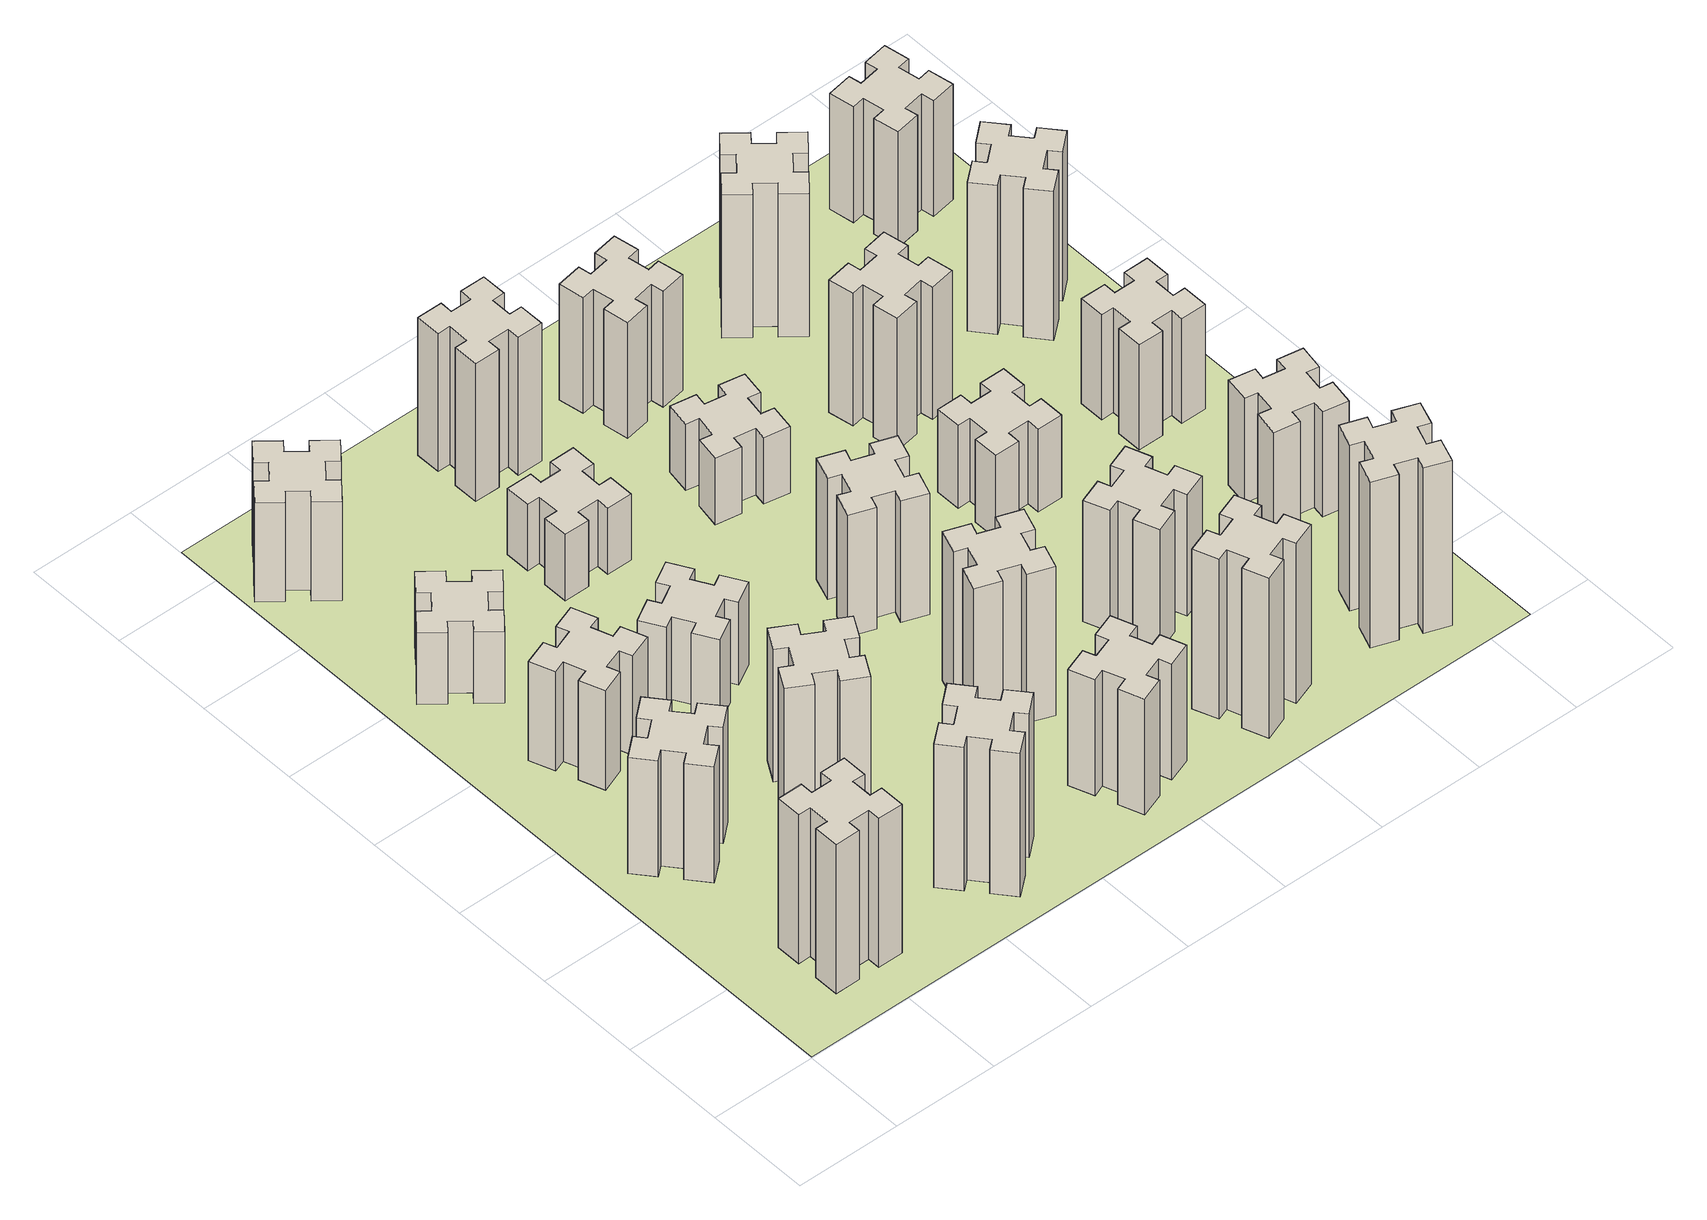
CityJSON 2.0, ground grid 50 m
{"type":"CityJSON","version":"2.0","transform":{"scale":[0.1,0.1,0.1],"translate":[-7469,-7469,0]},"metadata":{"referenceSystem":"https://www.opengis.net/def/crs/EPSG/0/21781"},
"CityObjects":{
"building1":{"type":"Building","attributes":{"class":"1000","function":"1000","usage":"1000","yearOfConstruction":2016,"roofType":"1000","measuredHeight":81,"storeysAboveGround":30,"storeysBelowGround":0},"geometry":[{"type":"Solid","lod":"1","boundaries":[[[[0,1,2,3,4,5,6,7,8,9,10,11,12,13,14,15,16,17,18,19]],[[17,16,20,21]],[[16,15,22,20]],[[15,14,23,22]],[[14,13,24,23]],[[13,12,25,24]],[[12,11,26,25]],[[11,10,27,26]],[[10,9,28,27]],[[9,8,29,28]],[[8,7,30,29]],[[7,6,31,30]],[[6,5,32,31]],[[5,4,33,32]],[[4,3,34,33]],[[3,2,35,34]],[[2,1,36,35]],[[1,0,37,36]],[[0,19,38,37]],[[19,18,39,38]],[[18,17,21,39]],[[24,25,26,27,28,29,30,31,32,33,34,35,36,37,38,39,21,20,22,23]]]]}]},
"building2":{"type":"Building","attributes":{"class":"1000","function":"1000","usage":"1000","yearOfConstruction":2016,"roofType":"1000","measuredHeight":63,"storeysAboveGround":30,"storeysBelowGround":0},"geometry":[{"type":"Solid","lod":"1","boundaries":[[[[40,41,42,43,44,45,46,47,48,49,50,51,52,53,54,55,56,57,58,59]],[[57,56,60,61]],[[56,55,62,60]],[[55,54,63,62]],[[54,53,64,63]],[[53,52,65,64]],[[52,51,66,65]],[[51,50,67,66]],[[50,49,68,67]],[[49,48,69,68]],[[48,47,70,69]],[[47,46,71,70]],[[46,45,72,71]],[[45,44,73,72]],[[44,43,74,73]],[[43,42,75,74]],[[42,41,76,75]],[[41,40,77,76]],[[40,59,78,77]],[[59,58,79,78]],[[58,57,61,79]],[[64,65,66,67,68,69,70,71,72,73,74,75,76,77,78,79,61,60,62,63]]]]}]},
"building3":{"type":"Building","attributes":{"class":"1000","function":"1000","usage":"1000","yearOfConstruction":2016,"roofType":"1000","measuredHeight":54,"storeysAboveGround":30,"storeysBelowGround":0},"geometry":[{"type":"Solid","lod":"1","boundaries":[[[[80,81,82,83,84,85,86,87,88,89,90,91,92,93,94,95,96,97,98,99]],[[97,96,100,101]],[[96,95,102,100]],[[95,94,103,102]],[[94,93,104,103]],[[93,92,105,104]],[[92,91,106,105]],[[91,90,107,106]],[[90,89,108,107]],[[89,88,109,108]],[[88,87,110,109]],[[87,86,111,110]],[[86,85,112,111]],[[85,84,113,112]],[[84,83,114,113]],[[83,82,115,114]],[[82,81,116,115]],[[81,80,117,116]],[[80,99,118,117]],[[99,98,119,118]],[[98,97,101,119]],[[104,105,106,107,108,109,110,111,112,113,114,115,116,117,118,119,101,100,102,103]]]]}]},
"building4":{"type":"Building","attributes":{"class":"1000","function":"1000","usage":"1000","yearOfConstruction":2016,"roofType":"1000","measuredHeight":39,"storeysAboveGround":30,"storeysBelowGround":0},"geometry":[{"type":"Solid","lod":"1","boundaries":[[[[120,121,122,123,124,125,126,127,128,129,130,131,132,133,134,135,136,137,138,139]],[[137,136,140,141]],[[136,135,142,140]],[[135,134,143,142]],[[134,133,144,143]],[[133,132,145,144]],[[132,131,146,145]],[[131,130,147,146]],[[130,129,148,147]],[[129,128,149,148]],[[128,127,150,149]],[[127,126,151,150]],[[126,125,152,151]],[[125,124,153,152]],[[124,123,154,153]],[[123,122,155,154]],[[122,121,156,155]],[[121,120,157,156]],[[120,139,158,157]],[[139,138,159,158]],[[138,137,141,159]],[[144,145,146,147,148,149,150,151,152,153,154,155,156,157,158,159,141,140,142,143]]]]}]},
"building5":{"type":"Building","attributes":{"class":"1000","function":"1000","usage":"1000","yearOfConstruction":2016,"roofType":"1000","measuredHeight":54,"storeysAboveGround":30,"storeysBelowGround":0},"geometry":[{"type":"Solid","lod":"1","boundaries":[[[[160,161,162,163,164,165,166,167,168,169,170,171,172,173,174,175,176,177,178,179]],[[177,176,180,181]],[[176,175,182,180]],[[175,174,183,182]],[[174,173,184,183]],[[173,172,185,184]],[[172,171,186,185]],[[171,170,187,186]],[[170,169,188,187]],[[169,168,189,188]],[[168,167,190,189]],[[167,166,191,190]],[[166,165,192,191]],[[165,164,193,192]],[[164,163,194,193]],[[163,162,195,194]],[[162,161,196,195]],[[161,160,197,196]],[[160,179,198,197]],[[179,178,199,198]],[[178,177,181,199]],[[184,185,186,187,188,189,190,191,192,193,194,195,196,197,198,199,181,180,182,183]]]]}]},
"building6":{"type":"Building","attributes":{"class":"1000","function":"1000","usage":"1000","yearOfConstruction":2016,"roofType":"1000","measuredHeight":78,"storeysAboveGround":30,"storeysBelowGround":0},"geometry":[{"type":"Solid","lod":"1","boundaries":[[[[200,201,202,203,204,205,206,207,208,209,210,211,212,213,214,215,216,217,218,219]],[[217,216,220,221]],[[216,215,222,220]],[[215,214,223,222]],[[214,213,224,223]],[[213,212,225,224]],[[212,211,226,225]],[[211,210,227,226]],[[210,209,228,227]],[[209,208,229,228]],[[208,207,230,229]],[[207,206,231,230]],[[206,205,232,231]],[[205,204,233,232]],[[204,203,234,233]],[[203,202,235,234]],[[202,201,236,235]],[[201,200,237,236]],[[200,219,238,237]],[[219,218,239,238]],[[218,217,221,239]],[[224,225,226,227,228,229,230,231,232,233,234,235,236,237,238,239,221,220,222,223]]]]}]},
"building7":{"type":"Building","attributes":{"class":"1000","function":"1000","usage":"1000","yearOfConstruction":2016,"roofType":"1000","measuredHeight":72,"storeysAboveGround":30,"storeysBelowGround":0},"geometry":[{"type":"Solid","lod":"1","boundaries":[[[[240,241,242,243,244,245,246,247,248,249,250,251,252,253,254,255,256,257,258,259]],[[257,256,260,261]],[[256,255,262,260]],[[255,254,263,262]],[[254,253,264,263]],[[253,252,265,264]],[[252,251,266,265]],[[251,250,267,266]],[[250,249,268,267]],[[249,248,269,268]],[[248,247,270,269]],[[247,246,271,270]],[[246,245,272,271]],[[245,244,273,272]],[[244,243,274,273]],[[243,242,275,274]],[[242,241,276,275]],[[241,240,277,276]],[[240,259,278,277]],[[259,258,279,278]],[[258,257,261,279]],[[264,265,266,267,268,269,270,271,272,273,274,275,276,277,278,279,261,260,262,263]]]]}]},
"building8":{"type":"Building","attributes":{"class":"1000","function":"1000","usage":"1000","yearOfConstruction":2016,"roofType":"1000","measuredHeight":45,"storeysAboveGround":30,"storeysBelowGround":0},"geometry":[{"type":"Solid","lod":"1","boundaries":[[[[280,281,282,283,284,285,286,287,288,289,290,291,292,293,294,295,296,297,298,299]],[[297,296,300,301]],[[296,295,302,300]],[[295,294,303,302]],[[294,293,304,303]],[[293,292,305,304]],[[292,291,306,305]],[[291,290,307,306]],[[290,289,308,307]],[[289,288,309,308]],[[288,287,310,309]],[[287,286,311,310]],[[286,285,312,311]],[[285,284,313,312]],[[284,283,314,313]],[[283,282,315,314]],[[282,281,316,315]],[[281,280,317,316]],[[280,299,318,317]],[[299,298,319,318]],[[298,297,301,319]],[[304,305,306,307,308,309,310,311,312,313,314,315,316,317,318,319,301,300,302,303]]]]}]},
"building9":{"type":"Building","attributes":{"class":"1000","function":"1000","usage":"1000","yearOfConstruction":2016,"roofType":"1000","measuredHeight":36,"storeysAboveGround":30,"storeysBelowGround":0},"geometry":[{"type":"Solid","lod":"1","boundaries":[[[[320,321,322,323,324,325,326,327,328,329,330,331,332,333,334,335,336,337,338,339]],[[337,336,340,341]],[[336,335,342,340]],[[335,334,343,342]],[[334,333,344,343]],[[333,332,345,344]],[[332,331,346,345]],[[331,330,347,346]],[[330,329,348,347]],[[329,328,349,348]],[[328,327,350,349]],[[327,326,351,350]],[[326,325,352,351]],[[325,324,353,352]],[[324,323,354,353]],[[323,322,355,354]],[[322,321,356,355]],[[321,320,357,356]],[[320,339,358,357]],[[339,338,359,358]],[[338,337,341,359]],[[344,345,346,347,348,349,350,351,352,353,354,355,356,357,358,359,341,340,342,343]]]]}]},
"building10":{"type":"Building","attributes":{"class":"1000","function":"1000","usage":"1000","yearOfConstruction":2016,"roofType":"1000","measuredHeight":63,"storeysAboveGround":30,"storeysBelowGround":0},"geometry":[{"type":"Solid","lod":"1","boundaries":[[[[360,361,362,363,364,365,366,367,368,369,370,371,372,373,374,375,376,377,378,379]],[[377,376,380,381]],[[376,375,382,380]],[[375,374,383,382]],[[374,373,384,383]],[[373,372,385,384]],[[372,371,386,385]],[[371,370,387,386]],[[370,369,388,387]],[[369,368,389,388]],[[368,367,390,389]],[[367,366,391,390]],[[366,365,392,391]],[[365,364,393,392]],[[364,363,394,393]],[[363,362,395,394]],[[362,361,396,395]],[[361,360,397,396]],[[360,379,398,397]],[[379,378,399,398]],[[378,377,381,399]],[[384,385,386,387,388,389,390,391,392,393,394,395,396,397,398,399,381,380,382,383]]]]}]},
"building11":{"type":"Building","attributes":{"class":"1000","function":"1000","usage":"1000","yearOfConstruction":2016,"roofType":"1000","measuredHeight":81,"storeysAboveGround":30,"storeysBelowGround":0},"geometry":[{"type":"Solid","lod":"1","boundaries":[[[[400,401,402,403,404,405,406,407,408,409,410,411,412,413,414,415,416,417,418,419]],[[417,416,420,421]],[[416,415,422,420]],[[415,414,423,422]],[[414,413,424,423]],[[413,412,425,424]],[[412,411,426,425]],[[411,410,427,426]],[[410,409,428,427]],[[409,408,429,428]],[[408,407,430,429]],[[407,406,431,430]],[[406,405,432,431]],[[405,404,433,432]],[[404,403,434,433]],[[403,402,435,434]],[[402,401,436,435]],[[401,400,437,436]],[[400,419,438,437]],[[419,418,439,438]],[[418,417,421,439]],[[424,425,426,427,428,429,430,431,432,433,434,435,436,437,438,439,421,420,422,423]]]]}]},
"building12":{"type":"Building","attributes":{"class":"1000","function":"1000","usage":"1000","yearOfConstruction":2016,"roofType":"1000","measuredHeight":75,"storeysAboveGround":30,"storeysBelowGround":0},"geometry":[{"type":"Solid","lod":"1","boundaries":[[[[440,441,442,443,444,445,446,447,448,449,450,451,452,453,454,455,456,457,458,459]],[[457,456,460,461]],[[456,455,462,460]],[[455,454,463,462]],[[454,453,464,463]],[[453,452,465,464]],[[452,451,466,465]],[[451,450,467,466]],[[450,449,468,467]],[[449,448,469,468]],[[448,447,470,469]],[[447,446,471,470]],[[446,445,472,471]],[[445,444,473,472]],[[444,443,474,473]],[[443,442,475,474]],[[442,441,476,475]],[[441,440,477,476]],[[440,459,478,477]],[[459,458,479,478]],[[458,457,461,479]],[[464,465,466,467,468,469,470,471,472,473,474,475,476,477,478,479,461,460,462,463]]]]}]},
"building13":{"type":"Building","attributes":{"class":"1000","function":"1000","usage":"1000","yearOfConstruction":2016,"roofType":"1000","measuredHeight":66,"storeysAboveGround":30,"storeysBelowGround":0},"geometry":[{"type":"Solid","lod":"1","boundaries":[[[[480,481,482,483,484,485,486,487,488,489,490,491,492,493,494,495,496,497,498,499]],[[497,496,500,501]],[[496,495,502,500]],[[495,494,503,502]],[[494,493,504,503]],[[493,492,505,504]],[[492,491,506,505]],[[491,490,507,506]],[[490,489,508,507]],[[489,488,509,508]],[[488,487,510,509]],[[487,486,511,510]],[[486,485,512,511]],[[485,484,513,512]],[[484,483,514,513]],[[483,482,515,514]],[[482,481,516,515]],[[481,480,517,516]],[[480,499,518,517]],[[499,498,519,518]],[[498,497,501,519]],[[504,505,506,507,508,509,510,511,512,513,514,515,516,517,518,519,501,500,502,503]]]]}]},
"building14":{"type":"Building","attributes":{"class":"1000","function":"1000","usage":"1000","yearOfConstruction":2016,"roofType":"1000","measuredHeight":36,"storeysAboveGround":30,"storeysBelowGround":0},"geometry":[{"type":"Solid","lod":"1","boundaries":[[[[520,521,522,523,524,525,526,527,528,529,530,531,532,533,534,535,536,537,538,539]],[[537,536,540,541]],[[536,535,542,540]],[[535,534,543,542]],[[534,533,544,543]],[[533,532,545,544]],[[532,531,546,545]],[[531,530,547,546]],[[530,529,548,547]],[[529,528,549,548]],[[528,527,550,549]],[[527,526,551,550]],[[526,525,552,551]],[[525,524,553,552]],[[524,523,554,553]],[[523,522,555,554]],[[522,521,556,555]],[[521,520,557,556]],[[520,539,558,557]],[[539,538,559,558]],[[538,537,541,559]],[[544,545,546,547,548,549,550,551,552,553,554,555,556,557,558,559,541,540,542,543]]]]}]},
"building15":{"type":"Building","attributes":{"class":"1000","function":"1000","usage":"1000","yearOfConstruction":2016,"roofType":"1000","measuredHeight":87,"storeysAboveGround":30,"storeysBelowGround":0},"geometry":[{"type":"Solid","lod":"1","boundaries":[[[[560,561,562,563,564,565,566,567,568,569,570,571,572,573,574,575,576,577,578,579]],[[577,576,580,581]],[[576,575,582,580]],[[575,574,583,582]],[[574,573,584,583]],[[573,572,585,584]],[[572,571,586,585]],[[571,570,587,586]],[[570,569,588,587]],[[569,568,589,588]],[[568,567,590,589]],[[567,566,591,590]],[[566,565,592,591]],[[565,564,593,592]],[[564,563,594,593]],[[563,562,595,594]],[[562,561,596,595]],[[561,560,597,596]],[[560,579,598,597]],[[579,578,599,598]],[[578,577,581,599]],[[584,585,586,587,588,589,590,591,592,593,594,595,596,597,598,599,581,580,582,583]]]]}]},
"building16":{"type":"Building","attributes":{"class":"1000","function":"1000","usage":"1000","yearOfConstruction":2016,"roofType":"1000","measuredHeight":63,"storeysAboveGround":30,"storeysBelowGround":0},"geometry":[{"type":"Solid","lod":"1","boundaries":[[[[600,601,602,603,604,605,606,607,608,609,610,611,612,613,614,615,616,617,618,619]],[[617,616,620,621]],[[616,615,622,620]],[[615,614,623,622]],[[614,613,624,623]],[[613,612,625,624]],[[612,611,626,625]],[[611,610,627,626]],[[610,609,628,627]],[[609,608,629,628]],[[608,607,630,629]],[[607,606,631,630]],[[606,605,632,631]],[[605,604,633,632]],[[604,603,634,633]],[[603,602,635,634]],[[602,601,636,635]],[[601,600,637,636]],[[600,619,638,637]],[[619,618,639,638]],[[618,617,621,639]],[[624,625,626,627,628,629,630,631,632,633,634,635,636,637,638,639,621,620,622,623]]]]}]},
"building17":{"type":"Building","attributes":{"class":"1000","function":"1000","usage":"1000","yearOfConstruction":2016,"roofType":"1000","measuredHeight":66,"storeysAboveGround":30,"storeysBelowGround":0},"geometry":[{"type":"Solid","lod":"1","boundaries":[[[[640,641,642,643,644,645,646,647,648,649,650,651,652,653,654,655,656,657,658,659]],[[657,656,660,661]],[[656,655,662,660]],[[655,654,663,662]],[[654,653,664,663]],[[653,652,665,664]],[[652,651,666,665]],[[651,650,667,666]],[[650,649,668,667]],[[649,648,669,668]],[[648,647,670,669]],[[647,646,671,670]],[[646,645,672,671]],[[645,644,673,672]],[[644,643,674,673]],[[643,642,675,674]],[[642,641,676,675]],[[641,640,677,676]],[[640,659,678,677]],[[659,658,679,678]],[[658,657,661,679]],[[664,665,666,667,668,669,670,671,672,673,674,675,676,677,678,679,661,660,662,663]]]]}]},
"building18":{"type":"Building","attributes":{"class":"1000","function":"1000","usage":"1000","yearOfConstruction":2016,"roofType":"1000","measuredHeight":45,"storeysAboveGround":30,"storeysBelowGround":0},"geometry":[{"type":"Solid","lod":"1","boundaries":[[[[680,681,682,683,684,685,686,687,688,689,690,691,692,693,694,695,696,697,698,699]],[[697,696,700,701]],[[696,695,702,700]],[[695,694,703,702]],[[694,693,704,703]],[[693,692,705,704]],[[692,691,706,705]],[[691,690,707,706]],[[690,689,708,707]],[[689,688,709,708]],[[688,687,710,709]],[[687,686,711,710]],[[686,685,712,711]],[[685,684,713,712]],[[684,683,714,713]],[[683,682,715,714]],[[682,681,716,715]],[[681,680,717,716]],[[680,699,718,717]],[[699,698,719,718]],[[698,697,701,719]],[[704,705,706,707,708,709,710,711,712,713,714,715,716,717,718,719,701,700,702,703]]]]}]},
"building19":{"type":"Building","attributes":{"class":"1000","function":"1000","usage":"1000","yearOfConstruction":2016,"roofType":"1000","measuredHeight":72,"storeysAboveGround":30,"storeysBelowGround":0},"geometry":[{"type":"Solid","lod":"1","boundaries":[[[[720,721,722,723,724,725,726,727,728,729,730,731,732,733,734,735,736,737,738,739]],[[737,736,740,741]],[[736,735,742,740]],[[735,734,743,742]],[[734,733,744,743]],[[733,732,745,744]],[[732,731,746,745]],[[731,730,747,746]],[[730,729,748,747]],[[729,728,749,748]],[[728,727,750,749]],[[727,726,751,750]],[[726,725,752,751]],[[725,724,753,752]],[[724,723,754,753]],[[723,722,755,754]],[[722,721,756,755]],[[721,720,757,756]],[[720,739,758,757]],[[739,738,759,758]],[[738,737,741,759]],[[744,745,746,747,748,749,750,751,752,753,754,755,756,757,758,759,741,740,742,743]]]]}]},
"building20":{"type":"Building","attributes":{"class":"1000","function":"1000","usage":"1000","yearOfConstruction":2016,"roofType":"1000","measuredHeight":90,"storeysAboveGround":30,"storeysBelowGround":0},"geometry":[{"type":"Solid","lod":"1","boundaries":[[[[760,761,762,763,764,765,766,767,768,769,770,771,772,773,774,775,776,777,778,779]],[[777,776,780,781]],[[776,775,782,780]],[[775,774,783,782]],[[774,773,784,783]],[[773,772,785,784]],[[772,771,786,785]],[[771,770,787,786]],[[770,769,788,787]],[[769,768,789,788]],[[768,767,790,789]],[[767,766,791,790]],[[766,765,792,791]],[[765,764,793,792]],[[764,763,794,793]],[[763,762,795,794]],[[762,761,796,795]],[[761,760,797,796]],[[760,779,798,797]],[[779,778,799,798]],[[778,777,781,799]],[[784,785,786,787,788,789,790,791,792,793,794,795,796,797,798,799,781,780,782,783]]]]}]},
"building21":{"type":"Building","attributes":{"class":"1000","function":"1000","usage":"1000","yearOfConstruction":2016,"roofType":"1000","measuredHeight":78,"storeysAboveGround":30,"storeysBelowGround":0},"geometry":[{"type":"Solid","lod":"1","boundaries":[[[[800,801,802,803,804,805,806,807,808,809,810,811,812,813,814,815,816,817,818,819]],[[817,816,820,821]],[[816,815,822,820]],[[815,814,823,822]],[[814,813,824,823]],[[813,812,825,824]],[[812,811,826,825]],[[811,810,827,826]],[[810,809,828,827]],[[809,808,829,828]],[[808,807,830,829]],[[807,806,831,830]],[[806,805,832,831]],[[805,804,833,832]],[[804,803,834,833]],[[803,802,835,834]],[[802,801,836,835]],[[801,800,837,836]],[[800,819,838,837]],[[819,818,839,838]],[[818,817,821,839]],[[824,825,826,827,828,829,830,831,832,833,834,835,836,837,838,839,821,820,822,823]]]]}]},
"building22":{"type":"Building","attributes":{"class":"1000","function":"1000","usage":"1000","yearOfConstruction":2016,"roofType":"1000","measuredHeight":57,"storeysAboveGround":30,"storeysBelowGround":0},"geometry":[{"type":"Solid","lod":"1","boundaries":[[[[840,841,842,843,844,845,846,847,848,849,850,851,852,853,854,855,856,857,858,859]],[[857,856,860,861]],[[856,855,862,860]],[[855,854,863,862]],[[854,853,864,863]],[[853,852,865,864]],[[852,851,866,865]],[[851,850,867,866]],[[850,849,868,867]],[[849,848,869,868]],[[848,847,870,869]],[[847,846,871,870]],[[846,845,872,871]],[[845,844,873,872]],[[844,843,874,873]],[[843,842,875,874]],[[842,841,876,875]],[[841,840,877,876]],[[840,859,878,877]],[[859,858,879,878]],[[858,857,861,879]],[[864,865,866,867,868,869,870,871,872,873,874,875,876,877,878,879,861,860,862,863]]]]}]},
"building23":{"type":"Building","attributes":{"class":"1000","function":"1000","usage":"1000","yearOfConstruction":2016,"roofType":"1000","measuredHeight":57,"storeysAboveGround":30,"storeysBelowGround":0},"geometry":[{"type":"Solid","lod":"1","boundaries":[[[[880,881,882,883,884,885,886,887,888,889,890,891,892,893,894,895,896,897,898,899]],[[897,896,900,901]],[[896,895,902,900]],[[895,894,903,902]],[[894,893,904,903]],[[893,892,905,904]],[[892,891,906,905]],[[891,890,907,906]],[[890,889,908,907]],[[889,888,909,908]],[[888,887,910,909]],[[887,886,911,910]],[[886,885,912,911]],[[885,884,913,912]],[[884,883,914,913]],[[883,882,915,914]],[[882,881,916,915]],[[881,880,917,916]],[[880,899,918,917]],[[899,898,919,918]],[[898,897,901,919]],[[904,905,906,907,908,909,910,911,912,913,914,915,916,917,918,919,901,900,902,903]]]]}]},
"building24":{"type":"Building","attributes":{"class":"1000","function":"1000","usage":"1000","yearOfConstruction":2016,"roofType":"1000","measuredHeight":81,"storeysAboveGround":30,"storeysBelowGround":0},"geometry":[{"type":"Solid","lod":"1","boundaries":[[[[920,921,922,923,924,925,926,927,928,929,930,931,932,933,934,935,936,937,938,939]],[[937,936,940,941]],[[936,935,942,940]],[[935,934,943,942]],[[934,933,944,943]],[[933,932,945,944]],[[932,931,946,945]],[[931,930,947,946]],[[930,929,948,947]],[[929,928,949,948]],[[928,927,950,949]],[[927,926,951,950]],[[926,925,952,951]],[[925,924,953,952]],[[924,923,954,953]],[[923,922,955,954]],[[922,921,956,955]],[[921,920,957,956]],[[920,939,958,957]],[[939,938,959,958]],[[938,937,941,959]],[[944,945,946,947,948,949,950,951,952,953,954,955,956,957,958,959,941,940,942,943]]]]}]},
"building25":{"type":"Building","attributes":{"class":"1000","function":"1000","usage":"1000","yearOfConstruction":2016,"roofType":"1000","measuredHeight":63,"storeysAboveGround":30,"storeysBelowGround":0},"geometry":[{"type":"Solid","lod":"1","boundaries":[[[[960,961,962,963,964,965,966,967,968,969,970,971,972,973,974,975,976,977,978,979]],[[977,976,980,981]],[[976,975,982,980]],[[975,974,983,982]],[[974,973,984,983]],[[973,972,985,984]],[[972,971,986,985]],[[971,970,987,986]],[[970,969,988,987]],[[969,968,989,988]],[[968,967,990,989]],[[967,966,991,990]],[[966,965,992,991]],[[965,964,993,992]],[[964,963,994,993]],[[963,962,995,994]],[[962,961,996,995]],[[961,960,997,996]],[[960,979,998,997]],[[979,978,999,998]],[[978,977,981,999]],[[984,985,986,987,988,989,990,991,992,993,994,995,996,997,998,999,981,980,982,983]]]]}]},
"landuse1":{"type":"LandUse","attributes":{"name":"plot1","function":"1010"},"geometry":[{"type":"MultiSurface","lod":"1","boundaries":[[[1000,1001,1002,1003]]]}]}
},
"vertices":[
[585,325,0],[585,425,0],[645,425,0],[645,545,0],[525,545,0],[525,485,0],[425,485,0],[425,545,0],[305,545,0],[305,425,0],[365,425,0],[365,325,0],[305,325,0],[305,205,0],[425,205,0],[425,265,0],[525,265,0],[525,205,0],[645,205,0],[645,325,0],[525,265,810],[525,205,810],[425,265,810],[425,205,810],[305,205,810],[305,325,810],[365,325,810],[365,425,810],[305,425,810],[305,545,810],[425,545,810],[425,485,810],[525,485,810],[525,545,810],[645,545,810],[645,425,810],[585,425,810],[585,325,810],[645,325,810],[645,205,810],
[343,1332,0],[266,1267,0],[228,1313,0],[136,1236,0],[213,1144,0],[259,1183,0],[323,1106,0],[277,1068,0],[354,976,0],[446,1053,0],[408,1099,0],[484,1163,0],[523,1117,0],[615,1194,0],[538,1286,0],[492,1248,0],[427,1324,0],[473,1363,0],[396,1455,0],[304,1378,0],[427,1324,630],[473,1363,630],[492,1248,630],[538,1286,630],[615,1194,630],[523,1117,630],[484,1163,630],[408,1099,630],[446,1053,630],[354,976,630],[277,1068,630],[323,1106,630],[259,1183,630],[213,1144,630],[136,1236,630],[228,1313,630],[266,1267,630],[343,1332,630],[304,1378,630],[396,1455,630],
[355,1865,0],[389,1771,0],[333,1750,0],[374,1637,0],[487,1679,0],[466,1735,0],[560,1769,0],[580,1713,0],[693,1754,0],[652,1867,0],[596,1846,0],[562,1940,0],[618,1960,0],[577,2073,0],[464,2032,0],[485,1976,0],[391,1942,0],[370,1998,0],[257,1957,0],[299,1844,0],[391,1942,540],[370,1998,540],[485,1976,540],[464,2032,540],[577,2073,540],[618,1960,540],[562,1940,540],[596,1846,540],[652,1867,540],[693,1754,540],[580,1713,540],[560,1769,540],[466,1735,540],[487,1679,540],[374,1637,540],[333,1750,540],[389,1771,540],[355,1865,540],[299,1844,540],[257,1957,540],
[427,2386,0],[492,2463,0],[538,2424,0],[615,2516,0],[523,2593,0],[484,2547,0],[408,2612,0],[446,2658,0],[354,2735,0],[277,2643,0],[323,2604,0],[259,2528,0],[213,2566,0],[136,2474,0],[228,2397,0],[266,2443,0],[343,2379,0],[304,2333,0],[396,2256,0],[473,2348,0],[343,2379,390],[304,2333,390],[266,2443,390],[228,2397,390],[136,2474,390],[213,2566,390],[259,2528,390],[323,2604,390],[277,2643,390],[354,2735,390],[446,2658,390],[408,2612,390],[484,2547,390],[523,2593,390],[615,2516,390],[538,2424,390],[492,2463,390],[427,2386,390],[473,2348,390],[396,2256,390],
[166,3283,0],[243,3219,0],[204,3173,0],[296,3096,0],[373,3188,0],[327,3226,0],[392,3303,0],[438,3264,0],[515,3356,0],[423,3433,0],[384,3387,0],[308,3452,0],[346,3498,0],[254,3575,0],[177,3483,0],[223,3444,0],[159,3368,0],[113,3406,0],[36,3314,0],[128,3237,0],[159,3368,540],[113,3406,540],[223,3444,540],[177,3483,540],[254,3575,540],[346,3498,540],[308,3452,540],[384,3387,540],[423,3433,540],[515,3356,540],[438,3264,540],[392,3303,540],[327,3226,540],[373,3188,540],[296,3096,540],[204,3173,540],[243,3219,540],[166,3283,540],[128,3237,540],[36,3314,540],
[1332,408,0],[1267,484,0],[1313,523,0],[1236,615,0],[1144,538,0],[1183,492,0],[1106,427,0],[1068,473,0],[976,396,0],[1053,304,0],[1099,343,0],[1163,266,0],[1117,228,0],[1194,136,0],[1286,213,0],[1248,259,0],[1324,323,0],[1363,277,0],[1455,354,0],[1378,446,0],[1324,323,780],[1363,277,780],[1248,259,780],[1286,213,780],[1194,136,780],[1117,228,780],[1163,266,780],[1099,343,780],[1053,304,780],[976,396,780],[1068,473,780],[1106,427,780],[1183,492,780],[1144,538,780],[1236,615,780],[1313,523,780],[1267,484,780],[1332,408,780],[1378,446,780],[1455,354,780],
[1086,1017,0],[1136,1104,0],[1188,1074,0],[1248,1178,0],[1144,1238,0],[1114,1186,0],[1027,1236,0],[1057,1288,0],[953,1348,0],[893,1244,0],[945,1214,0],[895,1127,0],[843,1157,0],[783,1053,0],[887,993,0],[917,1045,0],[1004,995,0],[974,943,0],[1078,883,0],[1138,987,0],[1004,995,720],[974,943,720],[917,1045,720],[887,993,720],[783,1053,720],[843,1157,720],[895,1127,720],[945,1214,720],[893,1244,720],[953,1348,720],[1057,1288,720],[1027,1236,720],[1114,1186,720],[1144,1238,720],[1248,1178,720],[1188,1074,720],[1136,1104,720],[1086,1017,720],[1138,987,720],[1078,883,720],
[1136,1867,0],[1086,1954,0],[1138,1984,0],[1078,2088,0],[974,2028,0],[1004,1976,0],[917,1926,0],[887,1978,0],[783,1918,0],[843,1814,0],[895,1844,0],[945,1757,0],[893,1727,0],[953,1623,0],[1057,1683,0],[1027,1735,0],[1114,1785,0],[1144,1733,0],[1248,1793,0],[1188,1897,0],[1114,1785,450],[1144,1733,450],[1027,1735,450],[1057,1683,450],[953,1623,450],[893,1727,450],[945,1757,450],[895,1844,450],[843,1814,450],[783,1918,450],[887,1978,450],[917,1926,450],[1004,1976,450],[974,2028,450],[1078,2088,450],[1138,1984,450],[1086,1954,450],[1136,1867,450],[1188,1897,450],[1248,1793,450],
[1225,2645,0],[1225,2745,0],[1285,2745,0],[1285,2865,0],[1165,2865,0],[1165,2805,0],[1065,2805,0],[1065,2865,0],[945,2865,0],[945,2745,0],[1005,2745,0],[1005,2645,0],[945,2645,0],[945,2525,0],[1065,2525,0],[1065,2585,0],[1165,2585,0],[1165,2525,0],[1285,2525,0],[1285,2645,0],[1165,2585,360],[1165,2525,360],[1065,2585,360],[1065,2525,360],[945,2525,360],[945,2645,360],[1005,2645,360],[1005,2745,360],[945,2745,360],[945,2865,360],[1065,2865,360],[1065,2805,360],[1165,2805,360],[1165,2865,360],[1285,2865,360],[1285,2745,360],[1225,2745,360],[1225,2645,360],[1285,2645,360],[1285,2525,360],
[1965,496,0],[1871,462,0],[1850,518,0],[1737,477,0],[1779,364,0],[1835,385,0],[1869,291,0],[1813,270,0],[1854,157,0],[1967,199,0],[1946,255,0],[2040,289,0],[2060,233,0],[2173,274,0],[2132,387,0],[2076,366,0],[2042,460,0],[2098,480,0],[2057,593,0],[1944,552,0],[2042,460,630],[2098,480,630],[2076,366,630],[2132,387,630],[2173,274,630],[2060,233,630],[2040,289,630],[1946,255,630],[1967,199,630],[1854,157,630],[1813,270,630],[1869,291,630],[1835,385,630],[1779,364,630],[1737,477,630],[1850,518,630],[1871,462,630],[1965,496,630],[1944,552,630],[2057,593,630],
[1771,929,0],[1865,895,0],[1844,839,0],[1957,797,0],[1998,910,0],[1942,931,0],[1976,1025,0],[2032,1004,0],[2073,1117,0],[1960,1158,0],[1940,1102,0],[1846,1136,0],[1867,1192,0],[1754,1233,0],[1713,1120,0],[1769,1100,0],[1735,1006,0],[1679,1027,0],[1637,914,0],[1750,873,0],[1735,1006,810],[1679,1027,810],[1769,1100,810],[1713,1120,810],[1754,1233,810],[1867,1192,810],[1846,1136,810],[1940,1102,810],[1960,1158,810],[2073,1117,810],[2032,1004,810],[1976,1025,810],[1942,931,810],[1998,910,810],[1957,797,810],[1844,839,810],[1865,895,810],[1771,929,810],[1750,873,810],[1637,914,810],
[1325,3285,0],[1325,3385,0],[1385,3385,0],[1385,3505,0],[1265,3505,0],[1265,3445,0],[1165,3445,0],[1165,3505,0],[1045,3505,0],[1045,3385,0],[1105,3385,0],[1105,3285,0],[1045,3285,0],[1045,3165,0],[1165,3165,0],[1165,3225,0],[1265,3225,0],[1265,3165,0],[1385,3165,0],[1385,3285,0],[1265,3225,750],[1265,3165,750],[1165,3225,750],[1165,3165,750],[1045,3165,750],[1045,3285,750],[1105,3285,750],[1105,3385,750],[1045,3385,750],[1045,3505,750],[1165,3505,750],[1165,3445,750],[1265,3445,750],[1265,3505,750],[1385,3505,750],[1385,3385,750],[1325,3385,750],[1325,3285,750],[1385,3285,750],[1385,3165,750],
[1940,1842,0],[1846,1876,0],[1867,1932,0],[1754,1973,0],[1713,1860,0],[1769,1840,0],[1735,1746,0],[1679,1767,0],[1637,1654,0],[1750,1613,0],[1771,1669,0],[1865,1635,0],[1844,1579,0],[1957,1537,0],[1998,1650,0],[1942,1671,0],[1976,1765,0],[2032,1744,0],[2073,1857,0],[1960,1898,0],[1976,1765,660],[2032,1744,660],[1942,1671,660],[1998,1650,660],[1957,1537,660],[1844,1579,660],[1865,1635,660],[1771,1669,660],[1750,1613,660],[1637,1654,660],[1679,1767,660],[1735,1746,660],[1769,1840,660],[1713,1860,660],[1754,1973,660],[1867,1932,660],[1846,1876,660],[1940,1842,660],[1960,1898,660],[2073,1857,660],
[1924,2695,0],[1825,2712,0],[1836,2771,0],[1717,2792,0],[1697,2674,0],[1756,2664,0],[1738,2565,0],[1679,2576,0],[1658,2457,0],[1777,2437,0],[1787,2496,0],[1885,2478,0],[1875,2419,0],[1993,2398,0],[2014,2517,0],[1955,2527,0],[1972,2625,0],[2031,2615,0],[2052,2733,0],[1934,2754,0],[1972,2625,360],[2031,2615,360],[1955,2527,360],[2014,2517,360],[1993,2398,360],[1875,2419,360],[1885,2478,360],[1787,2496,360],[1777,2437,360],[1658,2457,360],[1679,2576,360],[1738,2565,360],[1756,2664,360],[1697,2674,360],[1717,2792,360],[1836,2771,360],[1825,2712,360],[1924,2695,360],[1934,2754,360],[2052,2733,360],
[2716,366,0],[2682,460,0],[2738,480,0],[2697,593,0],[2584,552,0],[2605,496,0],[2511,462,0],[2490,518,0],[2377,477,0],[2419,364,0],[2475,385,0],[2509,291,0],[2453,270,0],[2494,157,0],[2607,199,0],[2586,255,0],[2680,289,0],[2700,233,0],[2813,274,0],[2772,387,0],[2680,289,870],[2700,233,870],[2586,255,870],[2607,199,870],[2494,157,870],[2453,270,870],[2509,291,870],[2475,385,870],[2419,364,870],[2377,477,870],[2490,518,870],[2511,462,870],[2605,496,870],[2584,552,870],[2697,593,870],[2738,480,870],[2682,460,870],[2716,366,870],[2772,387,870],[2813,274,870],
[1972,3205,0],[1955,3304,0],[2014,3314,0],[1993,3432,0],[1875,3411,0],[1885,3352,0],[1787,3335,0],[1777,3394,0],[1658,3373,0],[1679,3255,0],[1738,3265,0],[1756,3167,0],[1697,3157,0],[1717,3038,0],[1836,3059,0],[1825,3118,0],[1924,3136,0],[1934,3077,0],[2052,3097,0],[2031,3216,0],[1924,3136,630],[1934,3077,630],[1825,3118,630],[1836,3059,630],[1717,3038,630],[1697,3157,630],[1756,3167,630],[1738,3265,630],[1679,3255,630],[1658,3373,630],[1777,3394,630],[1787,3335,630],[1885,3352,630],[1875,3411,630],[1993,3432,630],[2014,3314,630],[1955,3304,630],[1972,3205,630],[2031,3216,630],[2052,3097,630],
[2716,1006,0],[2682,1100,0],[2738,1120,0],[2697,1233,0],[2584,1192,0],[2605,1136,0],[2511,1102,0],[2490,1158,0],[2377,1117,0],[2419,1004,0],[2475,1025,0],[2509,931,0],[2453,910,0],[2494,797,0],[2607,839,0],[2586,895,0],[2680,929,0],[2700,873,0],[2813,914,0],[2772,1027,0],[2680,929,660],[2700,873,660],[2586,895,660],[2607,839,660],[2494,797,660],[2453,910,660],[2509,931,660],[2475,1025,660],[2419,1004,660],[2377,1117,660],[2490,1158,660],[2511,1102,660],[2605,1136,660],[2584,1192,660],[2697,1233,660],[2738,1120,660],[2682,1100,660],[2716,1006,660],[2772,1027,660],[2813,914,660],
[2705,1805,0],[2705,1905,0],[2765,1905,0],[2765,2025,0],[2645,2025,0],[2645,1965,0],[2545,1965,0],[2545,2025,0],[2425,2025,0],[2425,1905,0],[2485,1905,0],[2485,1805,0],[2425,1805,0],[2425,1685,0],[2545,1685,0],[2545,1745,0],[2645,1745,0],[2645,1685,0],[2765,1685,0],[2765,1805,0],[2645,1745,450],[2645,1685,450],[2545,1745,450],[2545,1685,450],[2425,1685,450],[2425,1805,450],[2485,1805,450],[2485,1905,450],[2425,1905,450],[2425,2025,450],[2545,2025,450],[2545,1965,450],[2645,1965,450],[2645,2025,450],[2765,2025,450],[2765,1905,450],[2705,1905,450],[2705,1805,450],[2765,1805,450],[2765,1685,450],
[2712,2465,0],[2695,2564,0],[2754,2574,0],[2733,2692,0],[2615,2671,0],[2625,2612,0],[2527,2595,0],[2517,2654,0],[2398,2633,0],[2419,2515,0],[2478,2525,0],[2496,2427,0],[2437,2417,0],[2457,2298,0],[2576,2319,0],[2565,2378,0],[2664,2396,0],[2674,2337,0],[2792,2357,0],[2771,2476,0],[2664,2396,720],[2674,2337,720],[2565,2378,720],[2576,2319,720],[2457,2298,720],[2437,2417,720],[2496,2427,720],[2478,2525,720],[2419,2515,720],[2398,2633,720],[2517,2654,720],[2527,2595,720],[2625,2612,720],[2615,2671,720],[2733,2692,720],[2754,2574,720],[2695,2564,720],[2712,2465,720],[2771,2476,720],[2792,2357,720],
[3420,462,0],[3326,496,0],[3347,552,0],[3234,593,0],[3193,480,0],[3249,460,0],[3215,366,0],[3159,387,0],[3117,274,0],[3230,233,0],[3251,289,0],[3345,255,0],[3324,199,0],[3437,157,0],[3478,270,0],[3422,291,0],[3456,385,0],[3512,364,0],[3553,477,0],[3440,518,0],[3456,385,900],[3512,364,900],[3422,291,900],[3478,270,900],[3437,157,900],[3324,199,900],[3345,255,900],[3251,289,900],[3230,233,900],[3117,274,900],[3159,387,900],[3215,366,900],[3249,460,900],[3193,480,900],[3234,593,900],[3347,552,900],[3326,496,900],[3420,462,900],[3440,518,900],[3553,477,900],
[2704,3287,0],[2628,3352,0],[2666,3398,0],[2574,3475,0],[2497,3383,0],[2543,3344,0],[2479,3268,0],[2433,3306,0],[2356,3214,0],[2448,3137,0],[2486,3183,0],[2563,3119,0],[2524,3073,0],[2616,2996,0],[2693,3088,0],[2647,3126,0],[2712,3203,0],[2758,3164,0],[2835,3256,0],[2743,3333,0],[2712,3203,780],[2758,3164,780],[2647,3126,780],[2693,3088,780],[2616,2996,780],[2524,3073,780],[2563,3119,780],[2486,3183,780],[2448,3137,780],[2356,3214,780],[2433,3306,780],[2479,3268,780],[2543,3344,780],[2497,3383,780],[2574,3475,780],[2666,3398,780],[2628,3352,780],[2704,3287,780],[2743,3333,780],[2835,3256,780],
[3504,1215,0],[3405,1232,0],[3416,1291,0],[3297,1312,0],[3277,1194,0],[3336,1184,0],[3318,1085,0],[3259,1096,0],[3238,977,0],[3357,957,0],[3367,1016,0],[3465,998,0],[3455,939,0],[3573,918,0],[3594,1037,0],[3535,1047,0],[3552,1145,0],[3611,1135,0],[3632,1253,0],[3514,1274,0],[3552,1145,570],[3611,1135,570],[3535,1047,570],[3594,1037,570],[3573,918,570],[3455,939,570],[3465,998,570],[3367,1016,570],[3357,957,570],[3238,977,570],[3259,1096,570],[3318,1085,570],[3336,1184,570],[3277,1194,570],[3297,1312,570],[3416,1291,570],[3405,1232,570],[3504,1215,570],[3514,1274,570],[3632,1253,570],
[3445,1805,0],[3445,1905,0],[3505,1905,0],[3505,2025,0],[3385,2025,0],[3385,1965,0],[3285,1965,0],[3285,2025,0],[3165,2025,0],[3165,1905,0],[3225,1905,0],[3225,1805,0],[3165,1805,0],[3165,1685,0],[3285,1685,0],[3285,1745,0],[3385,1745,0],[3385,1685,0],[3505,1685,0],[3505,1805,0],[3385,1745,570],[3385,1685,570],[3285,1745,570],[3285,1685,570],[3165,1685,570],[3165,1805,570],[3225,1805,570],[3225,1905,570],[3165,1905,570],[3165,2025,570],[3285,2025,570],[3285,1965,570],[3385,1965,570],[3385,2025,570],[3505,2025,570],[3505,1905,570],[3445,1905,570],[3445,1805,570],[3505,1805,570],[3505,1685,570],
[3452,2628,0],[3387,2704,0],[3433,2743,0],[3356,2835,0],[3264,2758,0],[3303,2712,0],[3226,2647,0],[3188,2693,0],[3096,2616,0],[3173,2524,0],[3219,2563,0],[3283,2486,0],[3237,2448,0],[3314,2356,0],[3406,2433,0],[3368,2479,0],[3444,2543,0],[3483,2497,0],[3575,2574,0],[3498,2666,0],[3444,2543,810],[3483,2497,810],[3368,2479,810],[3406,2433,810],[3314,2356,810],[3237,2448,810],[3283,2486,810],[3219,2563,810],[3173,2524,810],[3096,2616,810],[3188,2693,810],[3226,2647,810],[3303,2712,810],[3264,2758,810],[3356,2835,810],[3433,2743,810],[3387,2704,810],[3452,2628,810],[3498,2666,810],[3575,2574,810],
[3218,3365,0],[3236,3267,0],[3177,3257,0],[3197,3138,0],[3316,3159,0],[3305,3218,0],[3404,3236,0],[3414,3177,0],[3532,3197,0],[3511,3316,0],[3452,3305,0],[3435,3404,0],[3494,3414,0],[3473,3532,0],[3355,3511,0],[3365,3452,0],[3267,3435,0],[3257,3494,0],[3138,3473,0],[3159,3355,0],[3267,3435,630],[3257,3494,630],[3365,3452,630],[3355,3511,630],[3473,3532,630],[3494,3414,630],[3435,3404,630],[3452,3305,630],[3511,3316,630],[3532,3197,630],[3414,3177,630],[3404,3236,630],[3305,3218,630],[3316,3159,630],[3197,3138,630],[3177,3257,630],[3236,3267,630],[3218,3365,630],[3159,3355,630],[3138,3473,630],
[5,3705,0],[3705,3705,0],[3705,5,0],[5,5,0]
]}
